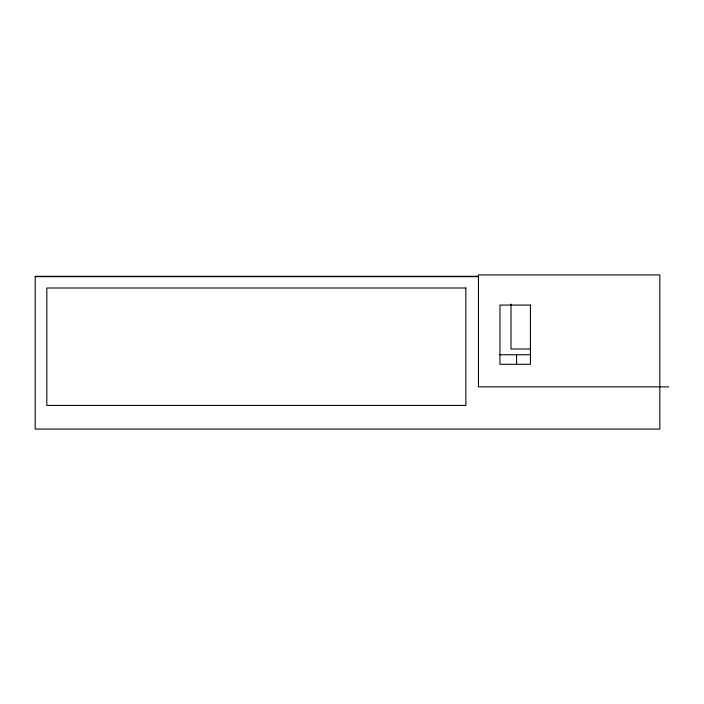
<?xml version="1.0" encoding="UTF-8"?>
<svg xmlns="http://www.w3.org/2000/svg" width="704" height="704" viewBox="0 0 704 704"><rect width="100%" height="100%" fill="white"/><g stroke="black" fill="none" stroke-linecap="round" stroke-linejoin="round"><path stroke-width="1.06" d="M478.447 276.294L35.2 276.294L35.2 429.079L659.842 429.079L659.842 274.921L478.447 274.921L478.447 386.857L668.8 386.857M35.2 276.672L478.447 276.672M530.42 349.017L510.998 349.017L510.998 304.014M499.638 354.746L530.763 354.746M516.586 354.746L516.586 364.382M465.837 288.006L46.825 288.006L46.825 405.434L465.837 405.434L465.837 288.006M530.438 305.07L499.954 305.07L499.954 364.285L530.438 364.285L530.438 305.07"/></g></svg>
